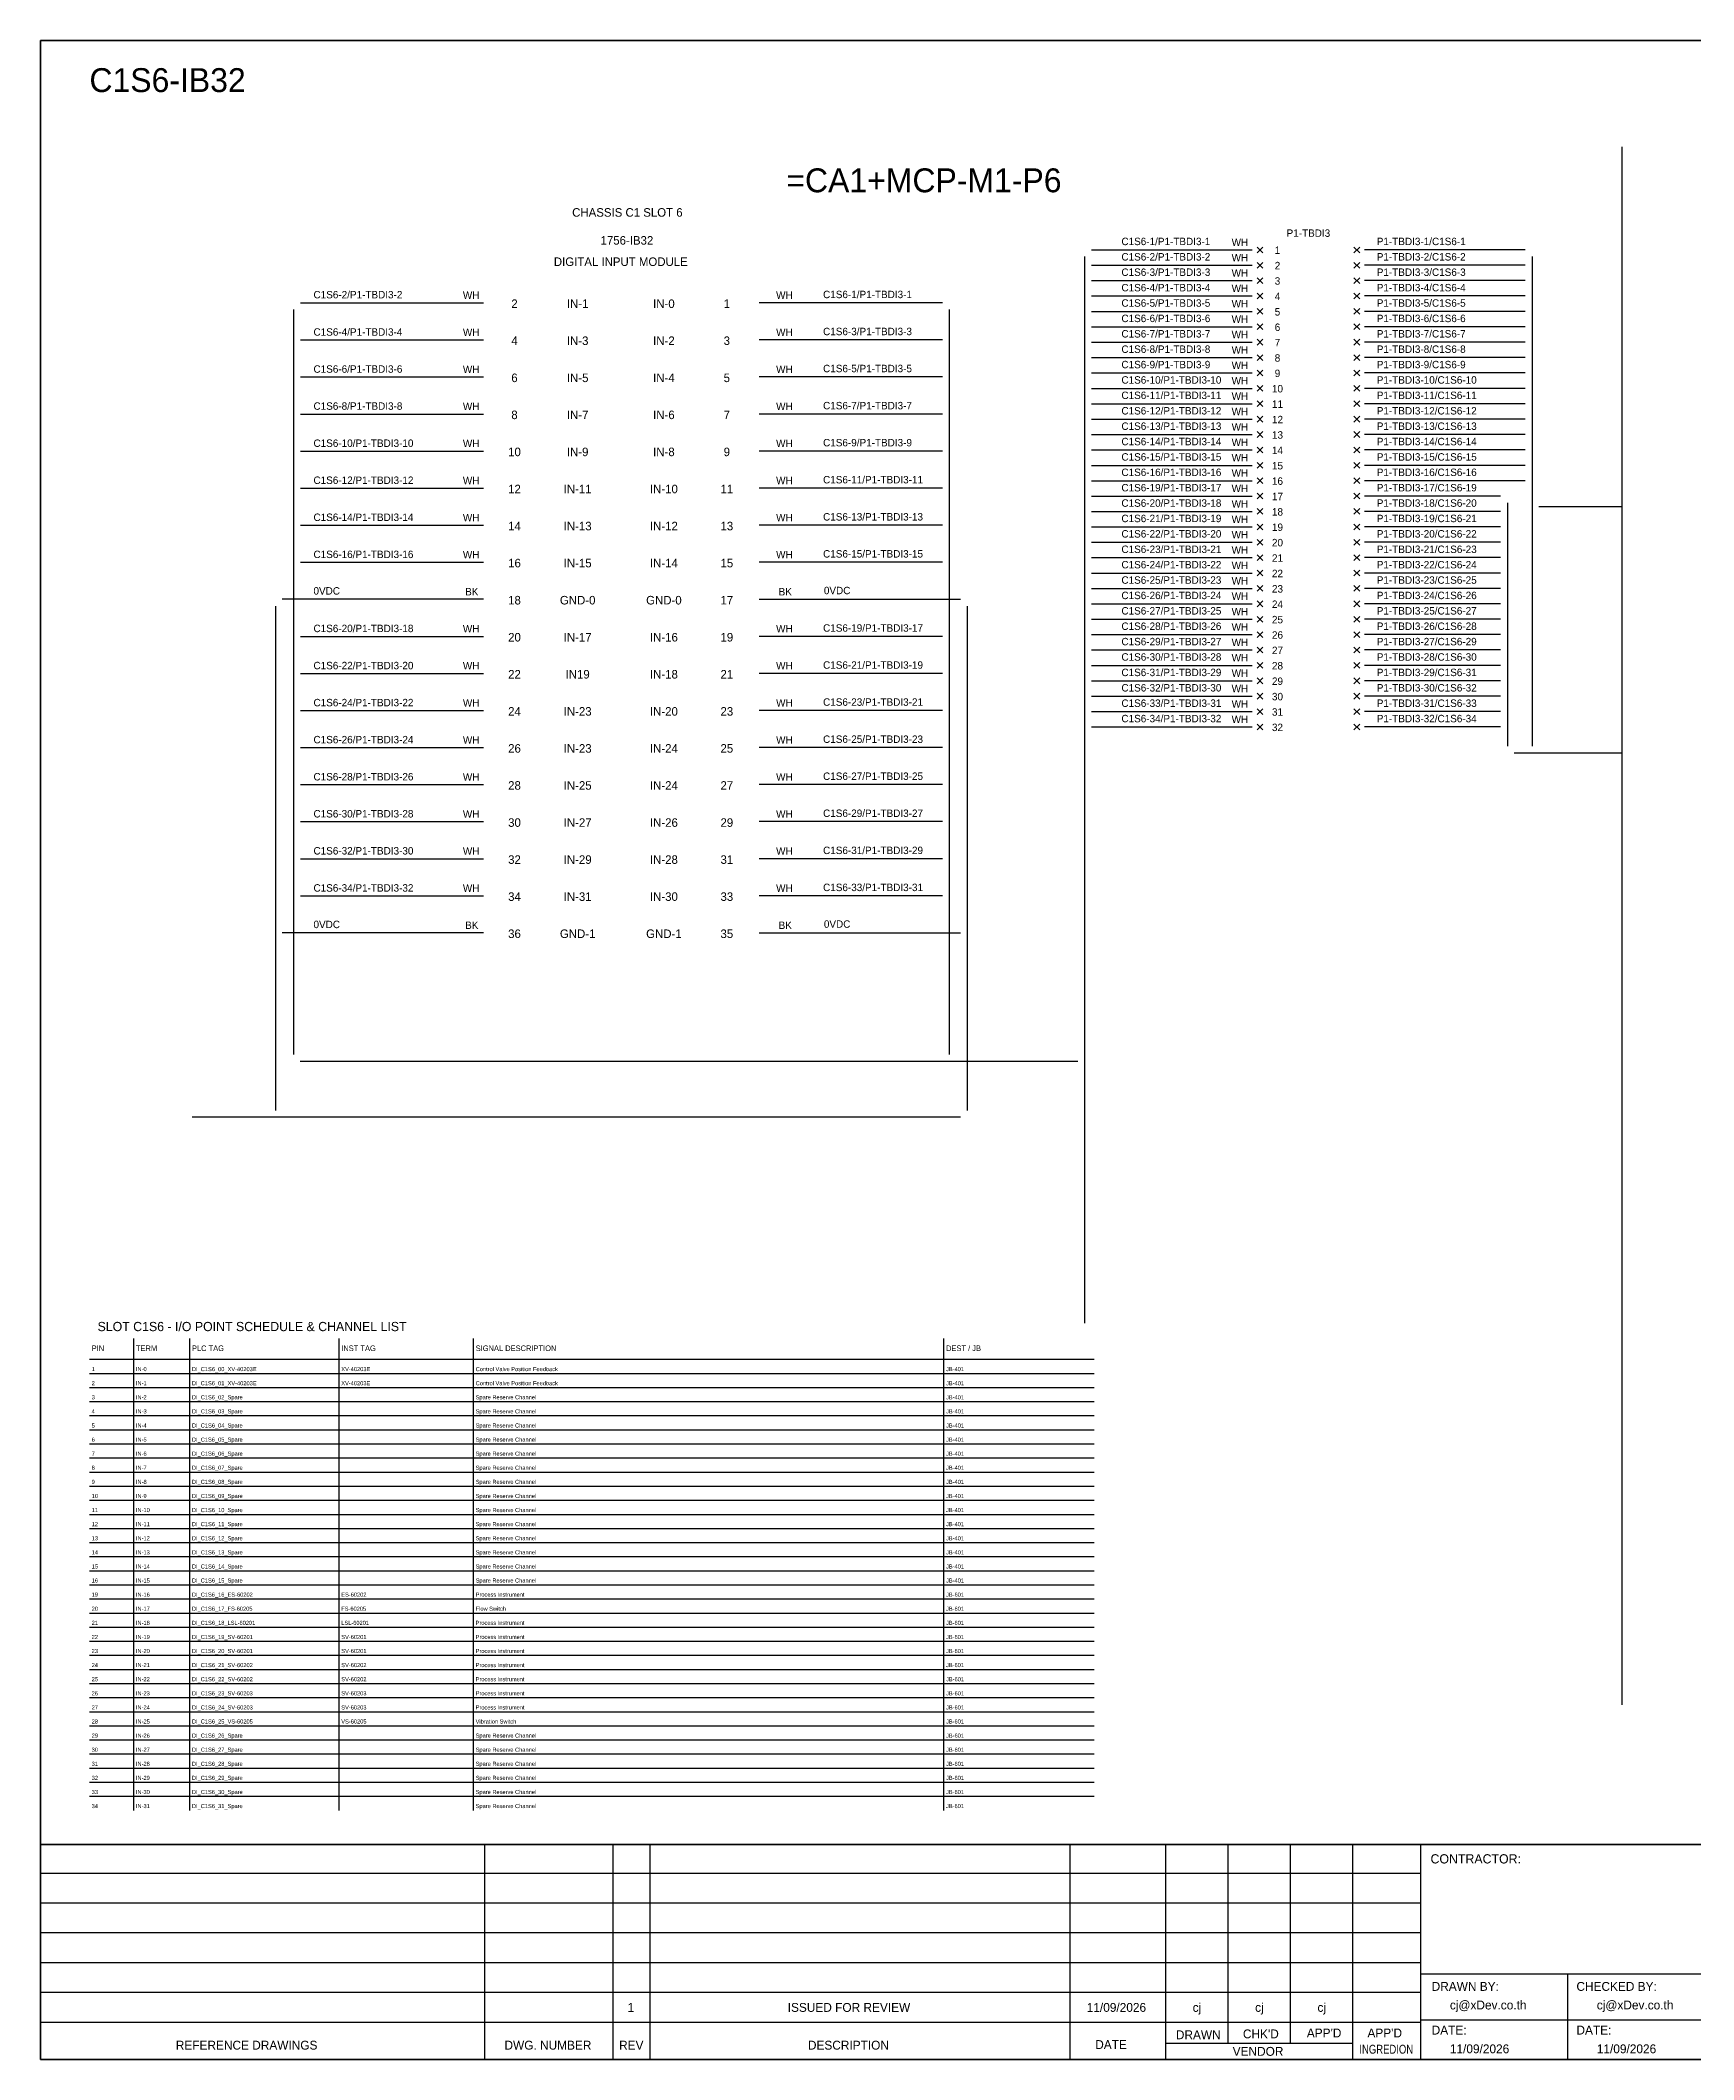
# Model space of a CAD drawing. Header units: metres. Extents: x 0 to 54213, y 0 to 2704.
# Drawn here: x 37740 to 39954, y 0 to 2704 of the extents above; entities that cross this region are included whole.
import ezdxf
from ezdxf.enums import TextEntityAlignment as Align

# ---------------------------------------------------------------- set-up
doc = ezdxf.new("R2010")
doc.units = ezdxf.units.M

msp = doc.modelspace()

# ---------------------------------------------------------------- linework, layer by layer
at = {"color": 1, "ltscale": 25.4}
for p, q in [((39376.9, 2427.5), (39369.3, 2419.9)), ((39369.3, 2427.5), (39376.9, 2419.9)), ((39376.9, 2406.9), (39369.3, 2399.2)), ((39369.3, 2406.9), (39376.9, 2399.2)), ((39499, 2427.5), (39506.7, 2419.9)), ((39506.7, 2427.5), (39499, 2419.9)), ((39499, 2406.9), (39506.7, 2399.2)), ((39506.7, 2406.9), (39499, 2399.2)), ((39376.9, 2386.3), (39369.3, 2378.6)), ((39369.3, 2386.3), (39376.9, 2378.6)), ((39499, 2386.3), (39506.7, 2378.6)), ((39506.7, 2386.3), (39499, 2378.6)), ((39376.9, 2365.7), (39369.3, 2358)), ((39369.3, 2365.7), (39376.9, 2358)), ((39499, 2365.7), (39506.7, 2358)), ((39506.7, 2365.7), (39499, 2358)), ((39376.9, 2345.1), (39369.3, 2337.4)), ((39369.3, 2345.1), (39376.9, 2337.4)), ((39499, 2345.1), (39506.7, 2337.4)), ((39506.7, 2345.1), (39499, 2337.4)), ((39376.9, 2324.5), (39369.3, 2316.8)), ((39369.3, 2324.5), (39376.9, 2316.8)), ((39376.9, 2303.9), (39369.3, 2296.2)), ((39369.3, 2303.9), (39376.9, 2296.2)), ((39499, 2324.5), (39506.7, 2316.8)), ((39506.7, 2324.5), (39499, 2316.8)), ((39499, 2303.9), (39506.7, 2296.2)), ((39506.7, 2303.9), (39499, 2296.2)), ((39376.9, 2283.2), (39369.3, 2275.6)), ((39369.3, 2283.2), (39376.9, 2275.6)), ((39499, 2283.2), (39506.7, 2275.6)), ((39506.7, 2283.2), (39499, 2275.6)), ((39376.9, 2262.6), (39369.3, 2255)), ((39369.3, 2262.6), (39376.9, 2255)), ((39499, 2262.6), (39506.7, 2255)), ((39506.7, 2262.6), (39499, 2255)), ((39376.9, 2242), (39369.3, 2234.3)), ((39369.3, 2242), (39376.9, 2234.3)), ((39376.9, 2221.4), (39369.3, 2213.7)), ((39369.3, 2221.4), (39376.9, 2213.7)), ((39499, 2242), (39506.7, 2234.3)), ((39506.7, 2242), (39499, 2234.3)), ((39499, 2221.4), (39506.7, 2213.7)), ((39506.7, 2221.4), (39499, 2213.7)), ((39376.9, 2200.8), (39369.3, 2193.1)), ((39369.3, 2200.8), (39376.9, 2193.1)), ((39499, 2200.8), (39506.7, 2193.1)), ((39506.7, 2200.8), (39499, 2193.1)), ((39376.9, 2180.2), (39369.3, 2172.5)), ((39369.3, 2180.2), (39376.9, 2172.5)), ((39499, 2180.2), (39506.7, 2172.5)), ((39506.7, 2180.2), (39499, 2172.5)), ((39376.9, 2159.6), (39369.3, 2151.9)), ((39369.3, 2159.6), (39376.9, 2151.9)), ((39376.9, 2139), (39369.3, 2131.3)), ((39369.3, 2139), (39376.9, 2131.3)), ((39499, 2159.6), (39506.7, 2151.9)), ((39506.7, 2159.6), (39499, 2151.9)), ((39499, 2139), (39506.7, 2131.3)), ((39506.7, 2139), (39499, 2131.3)), ((39376.9, 2118.3), (39369.3, 2110.7)), ((39369.3, 2118.3), (39376.9, 2110.7)), ((39499, 2118.3), (39506.7, 2110.7)), ((39506.7, 2118.3), (39499, 2110.7)), ((39376.9, 2097.7), (39369.3, 2090.1)), ((39369.3, 2097.7), (39376.9, 2090.1)), ((39499, 2097.7), (39506.7, 2090.1)), ((39506.7, 2097.7), (39499, 2090.1)), ((39376.9, 2077.1), (39369.3, 2069.5)), ((39369.3, 2077.1), (39376.9, 2069.5)), ((39376.9, 2056.5), (39369.3, 2048.8)), ((39369.3, 2056.5), (39376.9, 2048.8)), ((39499, 2077.1), (39506.7, 2069.5)), ((39506.7, 2077.1), (39499, 2069.5)), ((39499, 2056.5), (39506.7, 2048.8)), ((39506.7, 2056.5), (39499, 2048.8)), ((39376.9, 2035.9), (39369.3, 2028.2)), ((39369.3, 2035.9), (39376.9, 2028.2)), ((39499, 2035.9), (39506.7, 2028.2)), ((39506.7, 2035.9), (39499, 2028.2)), ((39376.9, 2015.3), (39369.3, 2007.6)), ((39369.3, 2015.3), (39376.9, 2007.6)), ((39499, 2015.3), (39506.7, 2007.6)), ((39506.7, 2015.3), (39499, 2007.6)), ((39376.9, 1994.7), (39369.3, 1987)), ((39369.3, 1994.7), (39376.9, 1987)), ((39499, 1994.7), (39506.7, 1987)), ((39506.7, 1994.7), (39499, 1987)), ((39376.9, 1974.1), (39369.3, 1966.4)), ((39369.3, 1974.1), (39376.9, 1966.4)), ((39376.9, 1953.5), (39369.3, 1945.8)), ((39369.3, 1953.5), (39376.9, 1945.8)), ((39499, 1974.1), (39506.7, 1966.4)), ((39506.7, 1974.1), (39499, 1966.4)), ((39499, 1953.5), (39506.7, 1945.8)), ((39506.7, 1953.5), (39499, 1945.8)), ((39376.9, 1932.8), (39369.3, 1925.2)), ((39369.3, 1932.8), (39376.9, 1925.2)), ((39499, 1932.8), (39506.7, 1925.2)), ((39506.7, 1932.8), (39499, 1925.2)), ((39376.9, 1912.2), (39369.3, 1904.6)), ((39369.3, 1912.2), (39376.9, 1904.6)), ((39499, 1912.2), (39506.7, 1904.6)), ((39506.7, 1912.2), (39499, 1904.6)), ((39376.9, 1891.6), (39369.3, 1883.9)), ((39369.3, 1891.6), (39376.9, 1883.9)), ((39376.9, 1871), (39369.3, 1863.3)), ((39369.3, 1871), (39376.9, 1863.3)), ((39499, 1891.6), (39506.7, 1883.9)), ((39506.7, 1891.6), (39499, 1883.9)), ((39499, 1871), (39506.7, 1863.3)), ((39506.7, 1871), (39499, 1863.3)), ((39376.9, 1850.4), (39369.3, 1842.7)), ((39369.3, 1850.4), (39376.9, 1842.7)), ((39499, 1850.4), (39506.7, 1842.7)), ((39506.7, 1850.4), (39499, 1842.7)), ((39376.9, 1829.8), (39369.3, 1822.1)), ((39369.3, 1829.8), (39376.9, 1822.1)), ((39499, 1829.8), (39506.7, 1822.1)), ((39506.7, 1829.8), (39499, 1822.1)), ((39376.9, 1809.2), (39369.3, 1801.5)), ((39369.3, 1809.2), (39376.9, 1801.5)), ((39376.9, 1788.6), (39369.3, 1780.9)), ((39369.3, 1788.6), (39376.9, 1780.9)), ((39499, 1809.2), (39506.7, 1801.5)), ((39506.7, 1809.2), (39499, 1801.5)), ((39499, 1788.6), (39506.7, 1780.9)), ((39506.7, 1788.6), (39499, 1780.9))]:
    msp.add_line(p, q, dxfattribs=at)
at = {"color": 7}
for p, q in [((37864.7, 333.8), (37864.7, 965.9)), ((37939.7, 333.8), (37939.7, 965.9)), ((38139.7, 333.8), (38139.7, 965.9)), ((38319.7, 333.8), (38319.7, 965.9)), ((38949.7, 333.8), (38949.7, 965.9)), ((37805.4, 937.9), (39151.2, 937.9))]:
    msp.add_line(p, q, dxfattribs=at)
at = {"color": 8}
for p, q in [((37805.4, 919), (39151.2, 919)), ((37805.4, 900.1), (39151.2, 900.1)), ((37805.4, 881.3), (39151.2, 881.3)), ((37805.4, 862.4), (39151.2, 862.4)), ((37805.4, 843.5), (39151.2, 843.5)), ((37805.4, 824.6), (39151.2, 824.6)), ((37805.4, 805.8), (39151.2, 805.8)), ((37805.4, 786.9), (39151.2, 786.9)), ((37805.4, 768), (39151.2, 768)), ((37805.4, 749.1), (39151.2, 749.1)), ((37805.4, 730.2), (39151.2, 730.2)), ((37805.4, 711.4), (39151.2, 711.4)), ((37805.4, 692.5), (39151.2, 692.5)), ((37805.4, 673.6), (39151.2, 673.6)), ((37805.4, 654.7), (39151.2, 654.7)), ((37805.4, 635.9), (39151.2, 635.9)), ((37805.4, 617), (39151.2, 617)), ((37805.4, 598.1), (39151.2, 598.1)), ((37805.4, 579.2), (39151.2, 579.2)), ((37805.4, 560.3), (39151.2, 560.3)), ((37805.4, 541.5), (39151.2, 541.5)), ((37805.4, 522.6), (39151.2, 522.6)), ((37805.4, 503.7), (39151.2, 503.7)), ((37805.4, 484.8), (39151.2, 484.8)), ((37805.4, 465.9), (39151.2, 465.9)), ((37805.4, 447.1), (39151.2, 447.1)), ((37805.4, 428.2), (39151.2, 428.2)), ((37805.4, 409.3), (39151.2, 409.3)), ((37805.4, 390.4), (39151.2, 390.4)), ((37805.4, 371.6), (39151.2, 371.6)), ((37805.4, 352.7), (39151.2, 352.7))]:
    msp.add_line(p, q, dxfattribs=at)
at = {"layer": 'GT_1', "color": 4}
for p, q in [((38335.1, 0), (38335.1, 288.2)), ((38507, 0), (38507, 288.2)), ((38556.2, 0), (38556.2, 288.2)), ((39118.8, 0), (39118.8, 288.2)), ((39247.1, 0), (39247.1, 288.2)), ((39330.7, 21.8), (39330.7, 288.2)), ((39414.2, 21.8), (39414.2, 288.2)), ((39497.5, 0), (39497.5, 288.2)), ((39588.5, 0), (39588.5, 288.2)), ((39588.5, 249.3), (37739.7, 249.3)), ((39588.5, 209.5), (37739.7, 209.5)), ((39588.5, 169.6), (37739.7, 169.6)), ((39588.5, 129.7), (37739.7, 129.7)), ((40375.5, 114.3), (39588.5, 114.3)), ((39785.3, 0), (39785.3, 114.3)), ((39588.5, 89.7), (37739.7, 89.7)), ((39588.4, 49.8), (37739.7, 49.8)), ((40375.5, 52.9), (39588.5, 52.9)), ((39497.5, 21.8), (39247.1, 21.8))]:
    msp.add_line(p, q, dxfattribs=at)
at = {"layer": 'HELPPOINT', "color": 4, "lineweight": 35}
for p, q in [((37739.7, 0), (37739.7, 2704.2)), ((37739.7, 2704.2), (41633, 2704.2)), ((37739.7, 0), (37739.7, 2704.2)), ((37739.7, 2704.2), (41633, 2704.2)), ((41633, 0), (37739.7, 0)), ((41633, 0), (37739.7, 0))]:
    msp.add_line(p, q, dxfattribs=at)
at = {"layer": 'IE-WIRE', "color": 4, "ltscale": 25.4}
for p, q in [((39138.3, 2414.6), (39138.3, 986.1)), ((39147.4, 2423.7), (39362.8, 2423.7)), ((39728.5, 2423.7), (39513.1, 2423.7)), ((39737.6, 2414.6), (39737.6, 1759)), ((39147.4, 2403.1), (39362.8, 2403.1)), ((39147.4, 2382.5), (39362.8, 2382.5)), ((39728.5, 2403.1), (39513.1, 2403.1)), ((39728.5, 2382.5), (39513.1, 2382.5)), ((38087.9, 2352.7), (38333.1, 2352.7)), ((38947.9, 2352.7), (38702.6, 2352.7)), ((39147.4, 2361.9), (39362.8, 2361.9)), ((39728.5, 2361.9), (39513.1, 2361.9)), ((38078.7, 2343.6), (38078.7, 1346.2)), ((38957, 2343.6), (38957, 1346.2)), ((39147.4, 2341.2), (39362.8, 2341.2)), ((39728.5, 2341.2), (39513.1, 2341.2)), ((38087.9, 2303.1), (38333.1, 2303.1)), ((38947.9, 2303.1), (38702.6, 2303.1)), ((39147.4, 2320.6), (39362.8, 2320.6)), ((39147.4, 2300), (39362.8, 2300)), ((39728.5, 2320.6), (39513.1, 2320.6)), ((39728.5, 2300), (39513.1, 2300)), ((39147.4, 2279.4), (39362.8, 2279.4)), ((39728.5, 2279.4), (39513.1, 2279.4)), ((38087.9, 2253.5), (38333.1, 2253.5)), ((38947.9, 2253.5), (38702.6, 2253.5)), ((39147.4, 2258.8), (39362.8, 2258.8)), ((39728.5, 2258.8), (39513.1, 2258.8)), ((39147.4, 2238.2), (39362.8, 2238.2)), ((39147.4, 2217.6), (39362.8, 2217.6)), ((39728.5, 2238.2), (39513.1, 2238.2)), ((39728.5, 2217.6), (39513.1, 2217.6)), ((38087.9, 2203.8), (38333.1, 2203.8)), ((38947.9, 2203.8), (38702.6, 2203.8)), ((39147.4, 2197), (39362.8, 2197)), ((39728.5, 2197), (39513.1, 2197)), ((39147.4, 2176.3), (39362.8, 2176.3)), ((39728.5, 2176.3), (39513.1, 2176.3)), ((38087.9, 2154.2), (38333.1, 2154.2)), ((38947.9, 2154.2), (38702.6, 2154.2)), ((39147.4, 2155.7), (39362.8, 2155.7)), ((39728.5, 2155.7), (39513.1, 2155.7)), ((39147.4, 2135.1), (39362.8, 2135.1)), ((39147.4, 2114.5), (39362.8, 2114.5)), ((39728.5, 2135.1), (39513.1, 2135.1)), ((39728.5, 2114.5), (39513.1, 2114.5)), ((38087.9, 2104.6), (38333.1, 2104.6)), ((38947.9, 2104.6), (38702.6, 2104.6)), ((39147.4, 2093.9), (39362.8, 2093.9)), ((39695.4, 2093.9), (39513.1, 2093.9)), ((39704.5, 2084.8), (39704.5, 1759)), ((39147.4, 2073.3), (39362.8, 2073.3)), ((39695.4, 2073.3), (39513.1, 2073.3)), ((38087.9, 2055), (38333.1, 2055)), ((38947.9, 2055), (38702.6, 2055)), ((39147.4, 2052.7), (39362.8, 2052.7)), ((39147.4, 2032.1), (39362.8, 2032.1)), ((39695.4, 2052.7), (39513.1, 2052.7)), ((39695.4, 2032.1), (39513.1, 2032.1)), ((38087.9, 2005.3), (38333.1, 2005.3)), ((38947.9, 2005.3), (38702.6, 2005.3)), ((39147.4, 2011.5), (39362.8, 2011.5)), ((39695.4, 2011.5), (39513.1, 2011.5)), ((39147.4, 1990.8), (39362.8, 1990.8)), ((39695.4, 1990.8), (39513.1, 1990.8)), ((39147.4, 1970.2), (39362.8, 1970.2)), ((39147.4, 1949.6), (39362.8, 1949.6)), ((39695.4, 1970.2), (39513.1, 1970.2)), ((39695.4, 1949.6), (39513.1, 1949.6)), ((39147.4, 1929), (39362.8, 1929)), ((39695.4, 1929), (39513.1, 1929)), ((38087.9, 1906.1), (38333.1, 1906.1)), ((38947.9, 1906.1), (38702.6, 1906.1)), ((39147.4, 1908.4), (39362.8, 1908.4)), ((39695.4, 1908.4), (39513.1, 1908.4)), ((39147.4, 1887.8), (39362.8, 1887.8)), ((39147.4, 1867.2), (39362.8, 1867.2)), ((39695.4, 1887.8), (39513.1, 1887.8)), ((39695.4, 1867.2), (39513.1, 1867.2)), ((38087.9, 1856.4), (38333.1, 1856.4)), ((38947.9, 1856.4), (38702.6, 1856.4)), ((39147.4, 1846.6), (39362.8, 1846.6)), ((39695.4, 1846.6), (39513.1, 1846.6)), ((39147.4, 1825.9), (39362.8, 1825.9)), ((39695.4, 1825.9), (39513.1, 1825.9)), ((38087.9, 1806.8), (38333.1, 1806.8)), ((38947.9, 1806.8), (38702.6, 1806.8)), ((39147.4, 1805.3), (39362.8, 1805.3)), ((39695.4, 1805.3), (39513.1, 1805.3)), ((39147.4, 1784.7), (39362.8, 1784.7)), ((39695.4, 1784.7), (39513.1, 1784.7)), ((38087.9, 1757.2), (38333.1, 1757.2)), ((38947.9, 1757.2), (38702.6, 1757.2)), ((38087.9, 1707.5), (38333.1, 1707.5)), ((38947.9, 1707.5), (38702.6, 1707.5)), ((38087.9, 1657.9), (38333.1, 1657.9)), ((38947.9, 1657.9), (38702.6, 1657.9)), ((38087.9, 1608.3), (38333.1, 1608.3)), ((38947.9, 1608.3), (38702.6, 1608.3)), ((38087.9, 1558.6), (38333.1, 1558.6)), ((38947.9, 1558.6), (38702.6, 1558.6))]:
    msp.add_line(p, q, dxfattribs=at)
at = {"layer": 'IE-WIRE', "color": 4}
for p, q in [((39746.6, 2079.9), (39857.9, 2079.9)), ((39713.5, 1750.1), (39857.9, 1750.1)), ((38087.8, 1337), (39129.2, 1337))]:
    msp.add_line(p, q, dxfattribs=at)
at = {"layer": 'IE-WIRE', "color": 7, "ltscale": 25.4}
for p, q in [((38333.1, 1955.7), (38063.7, 1955.7)), ((38702.6, 1955.7), (38972, 1955.7)), ((38054.6, 1946.5), (38054.6, 1270.9)), ((38981.1, 1946.5), (38981.1, 1270.9)), ((38333.1, 1509), (38063.7, 1509)), ((38702.6, 1509), (38972, 1509)), ((38972.2, 1262), (37943.1, 1262))]:
    msp.add_line(p, q, dxfattribs=at)
at = {"layer": 'MEMBER', "color": 4, "lineweight": 35}
msp.add_line((37739.7, 288.2), (41633, 288.2), dxfattribs=at)
msp.add_line((37739.7, 288.2), (41633, 288.2), dxfattribs=at)
at = {"layer": 'x01001-FrameArea'}
msp.add_line((39857.9, 2561.5), (39857.9, 475), dxfattribs=at)

# ---------------------------------------------------------------- texts
at = {"color": 2}
msp.add_text('C1S6-IB32', height=32, dxfattribs=at).set_placement((37805.4, 2635))
for s, height, p in [('=CA1+MCP-M1-P6', 32, (38923.1, 2516.8)), ('CHASSIS C1 SLOT 6', 11.441, (38525.9, 2473.8)), ('1756-IB32', 11.44, (38525.3, 2436.4)), ('DIGITAL INPUT MODULE', 11.441, (38517.1, 2407.8)), ('2', 11.4, (38374.7, 2351.6)), ('IN-1', 11.44, (38459.3, 2351.6)), ('IN-0', 11.44, (38574.8, 2351.6)), ('1', 11.4, (38659.1, 2351.6)), ('4', 11.4, (38374.7, 2302)), ('IN-3', 11.44, (38459.3, 2302)), ('IN-2', 11.44, (38574.8, 2302)), ('3', 11.4, (38659.1, 2302)), ('6', 11.4, (38374.7, 2252.3)), ('IN-5', 11.44, (38459.3, 2252.3)), ('IN-4', 11.44, (38574.8, 2252.3)), ('5', 11.4, (38659.1, 2252.3)), ('8', 11.4, (38374.7, 2202.7)), ('IN-7', 11.44, (38459.3, 2202.7)), ('IN-6', 11.44, (38574.8, 2202.7)), ('7', 11.4, (38659.1, 2202.7)), ('10', 11.44, (38374.7, 2153.1)), ('IN-9', 11.44, (38459.3, 2153.1)), ('IN-8', 11.44, (38574.8, 2153.1)), ('9', 11.4, (38659.1, 2153.1)), ('12', 11.44, (38374.7, 2103.4)), ('IN-10', 11.44, (38574.8, 2103.4)), ('IN-11', 11.44, (38459.3, 2103.4)), ('11', 11.44, (38659.1, 2103.4)), ('14', 11.44, (38374.7, 2053.8)), ('IN-13', 11.44, (38459.3, 2053.8)), ('IN-12', 11.44, (38574.8, 2053.8)), ('13', 11.44, (38659.1, 2053.8)), ('16', 11.44, (38374.7, 2004.2)), ('IN-15', 11.44, (38459.3, 2004.2)), ('IN-14', 11.44, (38574.8, 2004.2)), ('15', 11.44, (38659.1, 2004.2)), ('18', 11.44, (38374.7, 1954.5)), ('GND-0', 11.44, (38459.3, 1954.5)), ('GND-0', 11.44, (38574.8, 1954.5)), ('17', 11.44, (38659.1, 1954.5)), ('20', 11.44, (38374.7, 1904.9)), ('IN-17', 11.44, (38459.3, 1904.9)), ('IN-16', 11.44, (38574.8, 1904.9)), ('19', 11.44, (38659.1, 1904.9)), ('22', 11.44, (38374.7, 1855.3)), ('IN19', 11.44, (38459.3, 1855.3)), ('IN-18', 11.44, (38574.8, 1855.3)), ('21', 11.44, (38659.1, 1855.3)), ('24', 11.44, (38374.7, 1805.6)), ('IN-23', 11.44, (38459.3, 1805.6)), ('IN-20', 11.44, (38574.8, 1805.6)), ('23', 11.44, (38659.1, 1805.6)), ('26', 11.44, (38374.7, 1756)), ('IN-23', 11.44, (38459.3, 1756)), ('IN-24', 11.44, (38574.8, 1756)), ('25', 11.44, (38659.1, 1756)), ('28', 11.44, (38374.7, 1706.4)), ('IN-25', 11.44, (38459.3, 1706.4)), ('IN-24', 11.44, (38574.8, 1706.4)), ('27', 11.44, (38659.1, 1706.4)), ('30', 11.44, (38374.7, 1656.7)), ('IN-27', 11.44, (38459.3, 1656.7)), ('IN-26', 11.44, (38574.8, 1656.7)), ('29', 11.44, (38659.1, 1656.7)), ('32', 11.44, (38374.7, 1607.1)), ('IN-29', 11.44, (38459.3, 1607.1)), ('IN-28', 11.44, (38574.8, 1607.1)), ('31', 11.44, (38659.1, 1607.1)), ('34', 11.44, (38374.7, 1557.5)), ('IN-31', 11.44, (38459.3, 1557.5)), ('IN-30', 11.44, (38574.8, 1557.5)), ('33', 11.44, (38659.1, 1557.5)), ('36', 11.44, (38374.7, 1507.8)), ('GND-1', 11.44, (38459.3, 1507.8)), ('GND-1', 11.44, (38574.8, 1507.8)), ('35', 11.44, (38659.1, 1507.8))]:
    msp.add_text(s, height=height, dxfattribs=at).set_placement(p, align=Align.MIDDLE_CENTER)
at = {"color": 4}
for s, height, p in [('C1S6-1/P1-TBDI3-1', 9.949, (39187.6, 2430)), ('WH', 9.95, (39335.2, 2428.9)), ('P1-TBDI3-1/C1S6-1', 9.949, (39529.6, 2430)), ('C1S6-2/P1-TBDI3-2', 9.949, (39187.6, 2409.4)), ('WH', 9.95, (39335.2, 2408.3)), ('P1-TBDI3-2/C1S6-2', 9.949, (39529.6, 2409.4)), ('C1S6-3/P1-TBDI3-3', 9.949, (39187.6, 2388.8)), ('WH', 9.95, (39335.2, 2387.7)), ('P1-TBDI3-3/C1S6-3', 9.949, (39529.6, 2388.8)), ('C1S6-2/P1-TBDI3-2', 9.949, (38105.5, 2358.7)), ('WH', 9.95, (38305.6, 2358)), ('WH', 9.95, (38725.1, 2358)), ('C1S6-1/P1-TBDI3-1', 9.949, (38788, 2359)), ('C1S6-4/P1-TBDI3-4', 9.949, (39187.6, 2368.1)), ('C1S6-5/P1-TBDI3-5', 9.949, (39187.6, 2347.5)), ('WH', 9.95, (39335.2, 2367.1)), ('WH', 9.95, (39335.2, 2346.5)), ('P1-TBDI3-4/C1S6-4', 9.949, (39529.6, 2368.1)), ('P1-TBDI3-5/C1S6-5', 9.949, (39529.6, 2347.5)), ('C1S6-6/P1-TBDI3-6', 9.949, (39187.6, 2326.9)), ('WH', 9.95, (39335.2, 2325.9)), ('P1-TBDI3-6/C1S6-6', 9.949, (39529.6, 2326.9)), ('C1S6-4/P1-TBDI3-4', 9.949, (38105.5, 2308.7)), ('WH', 9.95, (38305.6, 2308.4)), ('WH', 9.95, (38725.1, 2308.4)), ('C1S6-3/P1-TBDI3-3', 9.949, (38788, 2309.4)), ('C1S6-7/P1-TBDI3-7', 9.949, (39187.6, 2306.3)), ('WH', 9.95, (39335.2, 2305.3)), ('P1-TBDI3-7/C1S6-7', 9.949, (39529.6, 2306.3)), ('C1S6-8/P1-TBDI3-8', 9.949, (39187.6, 2285.7)), ('C1S6-9/P1-TBDI3-9', 9.949, (39187.6, 2265.1)), ('WH', 9.95, (39335.2, 2284.7)), ('WH', 9.95, (39335.2, 2264.1)), ('P1-TBDI3-8/C1S6-8', 9.949, (39529.6, 2285.7)), ('P1-TBDI3-9/C1S6-9', 9.949, (39529.6, 2265.1)), ('C1S6-6/P1-TBDI3-6', 9.949, (38105.5, 2259.1)), ('WH', 9.95, (38305.6, 2258.7)), ('WH', 9.95, (38725.1, 2258.7)), ('C1S6-5/P1-TBDI3-5', 9.949, (38788, 2259.8)), ('C1S6-10/P1-TBDI3-10', 9.949, (39187.6, 2244.5)), ('WH', 9.95, (39335.2, 2243.4)), ('P1-TBDI3-10/C1S6-10', 9.949, (39529.6, 2244.5)), ('C1S6-8/P1-TBDI3-8', 9.949, (38105.5, 2209.5)), ('WH', 9.95, (38305.6, 2209.1)), ('WH', 9.95, (38725.1, 2209.1)), ('C1S6-7/P1-TBDI3-7', 9.949, (38788, 2210.1)), ('C1S6-11/P1-TBDI3-11', 9.949, (39187.6, 2223.9)), ('WH', 9.95, (39335.2, 2222.8)), ('P1-TBDI3-11/C1S6-11', 9.949, (39529.6, 2223.9)), ('C1S6-12/P1-TBDI3-12', 9.949, (39187.6, 2203.2)), ('C1S6-13/P1-TBDI3-13', 9.949, (39187.6, 2182.6)), ('WH', 9.95, (39335.2, 2202.2)), ('WH', 9.95, (39335.2, 2181.6)), ('P1-TBDI3-12/C1S6-12', 9.949, (39529.6, 2203.2)), ('P1-TBDI3-13/C1S6-13', 9.949, (39529.6, 2182.6)), ('C1S6-10/P1-TBDI3-10', 9.949, (38105.5, 2159.8)), ('WH', 9.95, (38305.6, 2159.5)), ('WH', 9.95, (38725.1, 2159.5)), ('C1S6-9/P1-TBDI3-9', 9.949, (38788, 2160.5)), ('C1S6-14/P1-TBDI3-14', 9.949, (39187.6, 2162)), ('WH', 9.95, (39335.2, 2161)), ('P1-TBDI3-14/C1S6-14', 9.949, (39529.6, 2162)), ('C1S6-15/P1-TBDI3-15', 9.949, (39187.6, 2141.4)), ('WH', 9.95, (39335.2, 2140.4)), ('P1-TBDI3-15/C1S6-15', 9.949, (39529.6, 2141.4)), ('C1S6-12/P1-TBDI3-12', 9.949, (38105.5, 2110.2)), ('WH', 9.95, (38305.6, 2109.8)), ('WH', 9.95, (38725.1, 2109.8)), ('C1S6-11/P1-TBDI3-11', 9.949, (38788, 2110.9)), ('C1S6-16/P1-TBDI3-16', 9.949, (39187.6, 2120.8)), ('C1S6-19/P1-TBDI3-17', 9.949, (39187.6, 2100.2)), ('WH', 9.95, (39335.2, 2119.8)), ('P1-TBDI3-16/C1S6-16', 9.949, (39529.6, 2120.8)), ('P1-TBDI3-17/C1S6-19', 9.949, (39529.6, 2100.2)), ('C1S6-20/P1-TBDI3-18', 9.949, (39187.6, 2079.6)), ('WH', 9.95, (39335.2, 2099.2)), ('WH', 9.95, (39335.2, 2078.5)), ('P1-TBDI3-18/C1S6-20', 9.949, (39529.6, 2079.6)), ('C1S6-14/P1-TBDI3-14', 9.949, (38105.5, 2060.6)), ('WH', 9.95, (38305.6, 2060.2)), ('WH', 9.95, (38725.1, 2060.2)), ('C1S6-13/P1-TBDI3-13', 9.949, (38788, 2061.2)), ('C1S6-21/P1-TBDI3-19', 9.949, (39187.6, 2059)), ('WH', 9.95, (39335.2, 2057.9)), ('P1-TBDI3-19/C1S6-21', 9.949, (39529.6, 2059)), ('C1S6-22/P1-TBDI3-20', 9.949, (39187.6, 2038.4)), ('C1S6-23/P1-TBDI3-21', 9.949, (39187.6, 2017.7)), ('WH', 9.95, (39335.2, 2037.3)), ('P1-TBDI3-20/C1S6-22', 9.949, (39529.6, 2038.4)), ('P1-TBDI3-21/C1S6-23', 9.949, (39529.6, 2017.7)), ('C1S6-16/P1-TBDI3-16', 9.949, (38105.5, 2010.9)), ('WH', 9.95, (38305.6, 2010.6)), ('WH', 9.95, (38725.1, 2010.6)), ('C1S6-15/P1-TBDI3-15', 9.949, (38788, 2011.6)), ('C1S6-24/P1-TBDI3-22', 9.949, (39187.6, 1997.1)), ('WH', 9.95, (39335.2, 2016.7)), ('WH', 9.95, (39335.2, 1996.1)), ('P1-TBDI3-22/C1S6-24', 9.949, (39529.6, 1997.1)), ('C1S6-25/P1-TBDI3-23', 9.949, (39187.6, 1976.5)), ('WH', 9.95, (39335.2, 1975.5)), ('P1-TBDI3-23/C1S6-25', 9.949, (39529.6, 1976.5)), ('C1S6-26/P1-TBDI3-24', 9.949, (39187.6, 1955.9)), ('WH', 9.95, (39335.2, 1954.9)), ('P1-TBDI3-24/C1S6-26', 9.949, (39529.6, 1955.9)), ('C1S6-20/P1-TBDI3-18', 9.949, (38105.5, 1911.7)), ('WH', 9.95, (38305.6, 1911.3)), ('WH', 9.95, (38725.1, 1911.3)), ('C1S6-19/P1-TBDI3-17', 9.949, (38788, 1912.3)), ('C1S6-27/P1-TBDI3-25', 9.949, (39187.6, 1935.3)), ('C1S6-28/P1-TBDI3-26', 9.949, (39187.6, 1914.7)), ('WH', 9.95, (39335.2, 1934.3)), ('WH', 9.95, (39335.2, 1913.6)), ('P1-TBDI3-25/C1S6-27', 9.949, (39529.6, 1935.3)), ('P1-TBDI3-26/C1S6-28', 9.949, (39529.6, 1914.7)), ('C1S6-29/P1-TBDI3-27', 9.949, (39187.6, 1894.1)), ('WH', 9.95, (39335.2, 1893)), ('P1-TBDI3-27/C1S6-29', 9.949, (39529.6, 1894.1)), ('C1S6-22/P1-TBDI3-20', 9.949, (38105.5, 1862)), ('WH', 9.95, (38305.6, 1861.7)), ('WH', 9.95, (38725.1, 1861.7)), ('C1S6-21/P1-TBDI3-19', 9.949, (38788, 1862.7)), ('C1S6-30/P1-TBDI3-28', 9.949, (39187.6, 1873.5)), ('WH', 9.95, (39335.2, 1872.4)), ('P1-TBDI3-28/C1S6-30', 9.949, (39529.6, 1873.5)), ('C1S6-31/P1-TBDI3-29', 9.949, (39187.6, 1852.8)), ('C1S6-32/P1-TBDI3-30', 9.949, (39187.6, 1832.2)), ('WH', 9.95, (39335.2, 1851.8)), ('WH', 9.95, (39335.2, 1831.2)), ('P1-TBDI3-29/C1S6-31', 9.949, (39529.6, 1852.8)), ('P1-TBDI3-30/C1S6-32', 9.949, (39529.6, 1832.2)), ('C1S6-24/P1-TBDI3-22', 9.949, (38105.5, 1812.4)), ('WH', 9.95, (38305.6, 1812)), ('WH', 9.95, (38725.1, 1812)), ('C1S6-23/P1-TBDI3-21', 9.949, (38788, 1813.1)), ('C1S6-33/P1-TBDI3-31', 9.949, (39187.6, 1811.6)), ('WH', 9.95, (39335.2, 1810.6)), ('P1-TBDI3-31/C1S6-33', 9.949, (39529.6, 1811.6)), ('C1S6-34/P1-TBDI3-32', 9.949, (39187.6, 1791)), ('WH', 9.95, (39335.2, 1790)), ('P1-TBDI3-32/C1S6-34', 9.949, (39529.6, 1791)), ('C1S6-26/P1-TBDI3-24', 9.949, (38105.5, 1762.8)), ('WH', 9.95, (38305.6, 1762.4)), ('WH', 9.95, (38725.1, 1762.4)), ('C1S6-25/P1-TBDI3-23', 9.949, (38788, 1763.4)), ('C1S6-28/P1-TBDI3-26', 9.949, (38105.5, 1713.1)), ('WH', 9.95, (38305.6, 1712.8)), ('WH', 9.95, (38725.1, 1712.8)), ('C1S6-27/P1-TBDI3-25', 9.949, (38788, 1713.8)), ('C1S6-30/P1-TBDI3-28', 9.949, (38105.5, 1663.5)), ('WH', 9.95, (38305.6, 1663.1)), ('WH', 9.95, (38725.1, 1663.1)), ('C1S6-29/P1-TBDI3-27', 9.949, (38788, 1664.2)), ('C1S6-32/P1-TBDI3-30', 9.949, (38105.5, 1613.9)), ('WH', 9.95, (38305.6, 1613.5)), ('WH', 9.95, (38725.1, 1613.5)), ('C1S6-31/P1-TBDI3-29', 9.949, (38788, 1614.5)), ('C1S6-34/P1-TBDI3-32', 9.949, (38105.5, 1564.2)), ('WH', 9.95, (38305.6, 1563.9)), ('WH', 9.95, (38725.1, 1563.9)), ('C1S6-33/P1-TBDI3-31', 9.949, (38788, 1564.9))]:
    msp.add_text(s, height=height, dxfattribs=at).set_placement(p)
msp.add_text('P1-TBDI3', height=9.95, dxfattribs=at).set_placement((39438, 2446.1), align=Align.MIDDLE_CENTER)
at = {"color": 7}
for s, height, p in [('0VDC', 9.95, (38105.5, 1962)), ('BK', 9.95, (38308.6, 1960.9)), ('BK', 9.95, (38728.5, 1960.9)), ('0VDC', 9.95, (38789.1, 1962.5)), ('0VDC', 9.95, (38105.5, 1515.3)), ('BK', 9.95, (38308.6, 1514.2)), ('BK', 9.95, (38728.5, 1514.2)), ('0VDC', 9.95, (38789.1, 1515.8)), ('1', 5.5, (37808.4, 922)), ('IN-0', 5.5, (37867.7, 922)), ('DI_C1S6_00_XV-40203E', 5.5, (37942.7, 922)), ('XV-40203E', 5.5, (38142.7, 922)), ('Control Valve Position Feedback', 5.5, (38322.7, 922)), ('JB-401', 5.5, (38952.7, 922)), ('2', 5.5, (37808.4, 903.1)), ('IN-1', 5.5, (37867.7, 903.1)), ('DI_C1S6_01_XV-40203E', 5.5, (37942.7, 903.1)), ('XV-40203E', 5.5, (38142.7, 903.1)), ('Control Valve Position Feedback', 5.5, (38322.7, 903.1)), ('JB-401', 5.5, (38952.7, 903.1)), ('4', 5.5, (37808.4, 865.4)), ('3', 5.5, (37808.4, 884.3)), ('IN-2', 5.5, (37867.7, 884.3)), ('IN-3', 5.5, (37867.7, 865.4)), ('DI_C1S6_02_Spare', 5.5, (37942.7, 884.3)), ('DI_C1S6_03_Spare', 5.5, (37942.7, 865.4)), ('Spare Reserve Channel', 5.5, (38322.7, 884.3)), ('Spare Reserve Channel', 5.5, (38322.7, 865.4)), ('JB-401', 5.5, (38952.7, 884.3)), ('JB-401', 5.5, (38952.7, 865.4)), ('5', 5.5, (37808.4, 846.5)), ('IN-4', 5.5, (37867.7, 846.5)), ('DI_C1S6_04_Spare', 5.5, (37942.7, 846.5)), ('Spare Reserve Channel', 5.5, (38322.7, 846.5)), ('JB-401', 5.5, (38952.7, 846.5)), ('6', 5.5, (37808.4, 827.6)), ('7', 5.5, (37808.4, 808.8)), ('IN-5', 5.5, (37867.7, 827.6)), ('IN-6', 5.5, (37867.7, 808.8)), ('DI_C1S6_05_Spare', 5.5, (37942.7, 827.6)), ('DI_C1S6_06_Spare', 5.5, (37942.7, 808.8)), ('Spare Reserve Channel', 5.5, (38322.7, 827.6)), ('Spare Reserve Channel', 5.5, (38322.7, 808.8)), ('JB-401', 5.5, (38952.7, 827.6)), ('JB-401', 5.5, (38952.7, 808.8)), ('8', 5.5, (37808.4, 789.9)), ('IN-7', 5.5, (37867.7, 789.9)), ('DI_C1S6_07_Spare', 5.5, (37942.7, 789.9)), ('Spare Reserve Channel', 5.5, (38322.7, 789.9)), ('JB-401', 5.5, (38952.7, 789.9)), ('9', 5.5, (37808.4, 771)), ('10', 5.5, (37808.4, 752.1)), ('IN-8', 5.5, (37867.7, 771)), ('IN-9', 5.5, (37867.7, 752.1)), ('DI_C1S6_08_Spare', 5.5, (37942.7, 771)), ('DI_C1S6_09_Spare', 5.5, (37942.7, 752.1)), ('Spare Reserve Channel', 5.5, (38322.7, 771)), ('Spare Reserve Channel', 5.5, (38322.7, 752.1)), ('JB-401', 5.5, (38952.7, 771)), ('JB-401', 5.5, (38952.7, 752.1)), ('11', 5.5, (37808.4, 733.2)), ('IN-10', 5.5, (37867.7, 733.2)), ('DI_C1S6_10_Spare', 5.5, (37942.7, 733.2)), ('Spare Reserve Channel', 5.5, (38322.7, 733.2)), ('JB-401', 5.5, (38952.7, 733.2)), ('12', 5.5, (37808.4, 714.4)), ('IN-11', 5.5, (37867.7, 714.4)), ('DI_C1S6_11_Spare', 5.5, (37942.7, 714.4)), ('Spare Reserve Channel', 5.5, (38322.7, 714.4)), ('JB-401', 5.5, (38952.7, 714.4)), ('13', 5.5, (37808.4, 695.5)), ('14', 5.5, (37808.4, 676.6)), ('IN-12', 5.5, (37867.7, 695.5)), ('IN-13', 5.5, (37867.7, 676.6)), ('DI_C1S6_12_Spare', 5.5, (37942.7, 695.5)), ('DI_C1S6_13_Spare', 5.5, (37942.7, 676.6)), ('Spare Reserve Channel', 5.5, (38322.7, 695.5)), ('Spare Reserve Channel', 5.5, (38322.7, 676.6)), ('JB-401', 5.5, (38952.7, 695.5)), ('JB-401', 5.5, (38952.7, 676.6)), ('15', 5.5, (37808.4, 657.7)), ('IN-14', 5.5, (37867.7, 657.7)), ('DI_C1S6_14_Spare', 5.5, (37942.7, 657.7)), ('Spare Reserve Channel', 5.5, (38322.7, 657.7)), ('JB-401', 5.5, (38952.7, 657.7)), ('16', 5.5, (37808.4, 638.9)), ('19', 5.5, (37808.4, 620)), ('IN-15', 5.5, (37867.7, 638.9)), ('IN-16', 5.5, (37867.7, 620)), ('DI_C1S6_15_Spare', 5.5, (37942.7, 638.9)), ('DI_C1S6_16_ES-60202', 5.5, (37942.7, 620)), ('ES-60202', 5.5, (38142.7, 620)), ('Spare Reserve Channel', 5.5, (38322.7, 638.9)), ('Process Instrument', 5.5, (38322.7, 620)), ('JB-401', 5.5, (38952.7, 638.9)), ('JB-601', 5.5, (38952.7, 620)), ('20', 5.5, (37808.4, 601.1)), ('IN-17', 5.5, (37867.7, 601.1)), ('DI_C1S6_17_FS-60205', 5.5, (37942.7, 601.1)), ('FS-60205', 5.5, (38142.7, 601.1)), ('Flow Switch', 5.5, (38322.7, 601.1)), ('JB-601', 5.5, (38952.7, 601.1)), ('21', 5.5, (37808.4, 582.2)), ('22', 5.5, (37808.4, 563.3)), ('IN-18', 5.5, (37867.7, 582.2)), ('IN-19', 5.5, (37867.7, 563.3)), ('DI_C1S6_18_LSL-60201', 5.5, (37942.7, 582.2)), ('DI_C1S6_19_SV-60201', 5.5, (37942.7, 563.3)), ('SV-60201', 5.5, (38142.7, 563.3)), ('LSL-60201', 5.5, (38142.7, 582.2)), ('Process Instrument', 5.5, (38322.7, 582.2)), ('Process Instrument', 5.5, (38322.7, 563.3)), ('JB-601', 5.5, (38952.7, 582.2)), ('JB-601', 5.5, (38952.7, 563.3)), ('23', 5.5, (37808.4, 544.5)), ('IN-20', 5.5, (37867.7, 544.5)), ('DI_C1S6_20_SV-60201', 5.5, (37942.7, 544.5)), ('SV-60201', 5.5, (38142.7, 544.5)), ('Process Instrument', 5.5, (38322.7, 544.5)), ('JB-601', 5.5, (38952.7, 544.5)), ('24', 5.5, (37808.4, 525.6)), ('IN-21', 5.5, (37867.7, 525.6)), ('DI_C1S6_21_SV-60202', 5.5, (37942.7, 525.6)), ('SV-60202', 5.5, (38142.7, 525.6)), ('Process Instrument', 5.5, (38322.7, 525.6)), ('JB-601', 5.5, (38952.7, 525.6)), ('25', 5.5, (37808.4, 506.7)), ('26', 5.5, (37808.4, 487.8)), ('IN-22', 5.5, (37867.7, 506.7)), ('IN-23', 5.5, (37867.7, 487.8)), ('DI_C1S6_22_SV-60202', 5.5, (37942.7, 506.7)), ('DI_C1S6_23_SV-60203', 5.5, (37942.7, 487.8)), ('SV-60202', 5.5, (38142.7, 506.7)), ('SV-60203', 5.5, (38142.7, 487.8)), ('Process Instrument', 5.5, (38322.7, 506.7)), ('Process Instrument', 5.5, (38322.7, 487.8)), ('JB-601', 5.5, (38952.7, 506.7)), ('JB-601', 5.5, (38952.7, 487.8)), ('27', 5.5, (37808.4, 468.9)), ('IN-24', 5.5, (37867.7, 468.9)), ('DI_C1S6_24_SV-60203', 5.5, (37942.7, 468.9)), ('SV-60203', 5.5, (38142.7, 468.9)), ('Process Instrument', 5.5, (38322.7, 468.9)), ('JB-601', 5.5, (38952.7, 468.9)), ('28', 5.5, (37808.4, 450.1)), ('29', 5.5, (37808.4, 431.2)), ('IN-25', 5.5, (37867.7, 450.1)), ('IN-26', 5.5, (37867.7, 431.2)), ('DI_C1S6_25_VS-60205', 5.5, (37942.7, 450.1)), ('DI_C1S6_26_Spare', 5.5, (37942.7, 431.2)), ('VS-60205', 5.5, (38142.7, 450.1)), ('Vibration Switch', 5.5, (38322.7, 450.1)), ('Spare Reserve Channel', 5.5, (38322.7, 431.2)), ('JB-601', 5.5, (38952.7, 450.1)), ('JB-601', 5.5, (38952.7, 431.2)), ('30', 5.5, (37808.4, 412.3)), ('IN-27', 5.5, (37867.7, 412.3)), ('DI_C1S6_27_Spare', 5.5, (37942.7, 412.3)), ('Spare Reserve Channel', 5.5, (38322.7, 412.3)), ('JB-601', 5.5, (38952.7, 412.3)), ('31', 5.5, (37808.4, 393.4)), ('32', 5.5, (37808.4, 374.6)), ('IN-28', 5.5, (37867.7, 393.4)), ('IN-29', 5.5, (37867.7, 374.6)), ('DI_C1S6_28_Spare', 5.5, (37942.7, 393.4)), ('DI_C1S6_29_Spare', 5.5, (37942.7, 374.6)), ('Spare Reserve Channel', 5.5, (38322.7, 393.4)), ('Spare Reserve Channel', 5.5, (38322.7, 374.6)), ('JB-601', 5.5, (38952.7, 393.4)), ('JB-601', 5.5, (38952.7, 374.6)), ('33', 5.5, (37808.4, 355.7)), ('IN-30', 5.5, (37867.7, 355.7)), ('DI_C1S6_30_Spare', 5.5, (37942.7, 355.7)), ('Spare Reserve Channel', 5.5, (38322.7, 355.7)), ('JB-601', 5.5, (38952.7, 355.7)), ('34', 5.5, (37808.4, 336.8)), ('IN-31', 5.5, (37867.7, 336.8)), ('DI_C1S6_31_Spare', 5.5, (37942.7, 336.8)), ('Spare Reserve Channel', 5.5, (38322.7, 336.8)), ('JB-601', 5.5, (38952.7, 336.8))]:
    msp.add_text(s, height=height, dxfattribs=at).set_placement(p)
at = {"color": 3}
for s, p in [('PIN', (37808.4, 948.9)), ('TERM', (37867.7, 948.9)), ('PLC TAG', (37942.7, 948.9)), ('INST TAG', (38142.7, 948.9)), ('SIGNAL DESCRIPTION', (38322.7, 948.9)), ('DEST / JB', (38952.7, 948.9))]:
    msp.add_text(s, height=7.5, dxfattribs=at).set_placement(p)
at = {"layer": 'MEMBER', "color": 4, "ltscale": 0.8}
for s, height, p in [('SLOT C1S6 - I/O POINT SCHEDULE & CHANNEL LIST', 12.35, (37816.3, 975.6)), ('CONTRACTOR:', 12.35, (39601.6, 262.7)), ('DRAWN BY:', 11.88, (39603.1, 92.1)), ('CHECKED BY:', 11.875, (39797, 92.1)), ('cj@xDev.co.th', 11.875, (39627.5, 67.2)), ('cj@xDev.co.th', 11.875, (39824.3, 67.2)), ('DRAWN', 11.88, (39260.5, 27.3)), ("CHK'D", 11.88, (39350.3, 28.5)), ("APP'D", 11.88, (39435.9, 29.7)), ("APP'D", 11.88, (39517.1, 29.7)), ('DATE:', 11.88, (39603.1, 33.6)), ('DATE:', 11.88, (39797, 33.6)), ('REFERENCE DRAWINGS', 11.875, (37921.1, 13.4)), ('DWG. NUMBER', 11.875, (38361.3, 13.4)), ('REV', 11.88, (38514.8, 13.4)), ('DESCRIPTION', 11.875, (38767.7, 13.4)), ('DATE', 11.88, (39152.5, 14.2)), ('VENDOR', 11.88, (39336.6, 5.1)), ('11/09/2026', 11.88, (39627.5, 8.5)), ('11/09/2026', 11.88, (39824.3, 8.5))]:
    msp.add_text(s, height=height, dxfattribs=at).set_placement(p)
for s, height, p in [('1', 11.9, (38530.6, 69.9)), ('ISSUED FOR REVIEW', 11.875, (38822.7, 69.9)), ('11/09/2026', 11.88, (39180.9, 69.9)), ('cj', 11.88, (39288.8, 69.9)), ('cj', 11.88, (39372.4, 69.9)), ('cj', 11.88, (39455.9, 69.9))]:
    msp.add_text(s, height=height, dxfattribs=at).set_placement(p, align=Align.MIDDLE_CENTER)
at = {"layer": 'MEMBER', "color": 4, "ltscale": 0.8, "width": 0.8}
msp.add_text('INGREDION', height=11.88, dxfattribs=at).set_placement((39506.3, 8))
at = {"layer": 'power', "color": 7}
for s, p in [('2', (39396.6, 2402.6)), ('1', (39396.6, 2423.2)), ('3', (39396.6, 2382)), ('4', (39396.6, 2361.3)), ('5', (39396.6, 2340.7)), ('6', (39396.6, 2320.1)), ('7', (39396.6, 2299.5)), ('8', (39396.6, 2278.9)), ('9', (39396.6, 2258.3)), ('10', (39396.6, 2237.7)), ('11', (39396.6, 2217.1)), ('12', (39396.6, 2196.4)), ('13', (39396.6, 2175.8)), ('14', (39396.6, 2155.2)), ('15', (39396.6, 2134.6)), ('16', (39396.6, 2114)), ('17', (39396.6, 2093.4)), ('18', (39396.6, 2072.8)), ('19', (39396.6, 2052.2)), ('20', (39396.6, 2031.6)), ('21', (39396.6, 2010.9)), ('22', (39396.6, 1990.3)), ('23', (39396.6, 1969.7)), ('24', (39396.6, 1949.1)), ('25', (39396.6, 1928.5)), ('26', (39396.6, 1907.9)), ('27', (39396.6, 1887.3)), ('28', (39396.6, 1866.7)), ('29', (39396.6, 1846)), ('30', (39396.6, 1825.4)), ('31', (39396.6, 1804.8)), ('32', (39396.6, 1784.2))]:
    msp.add_text(s, height=9.97, dxfattribs=at).set_placement(p, align=Align.MIDDLE_CENTER)

doc.saveas('drawing.dxf')
